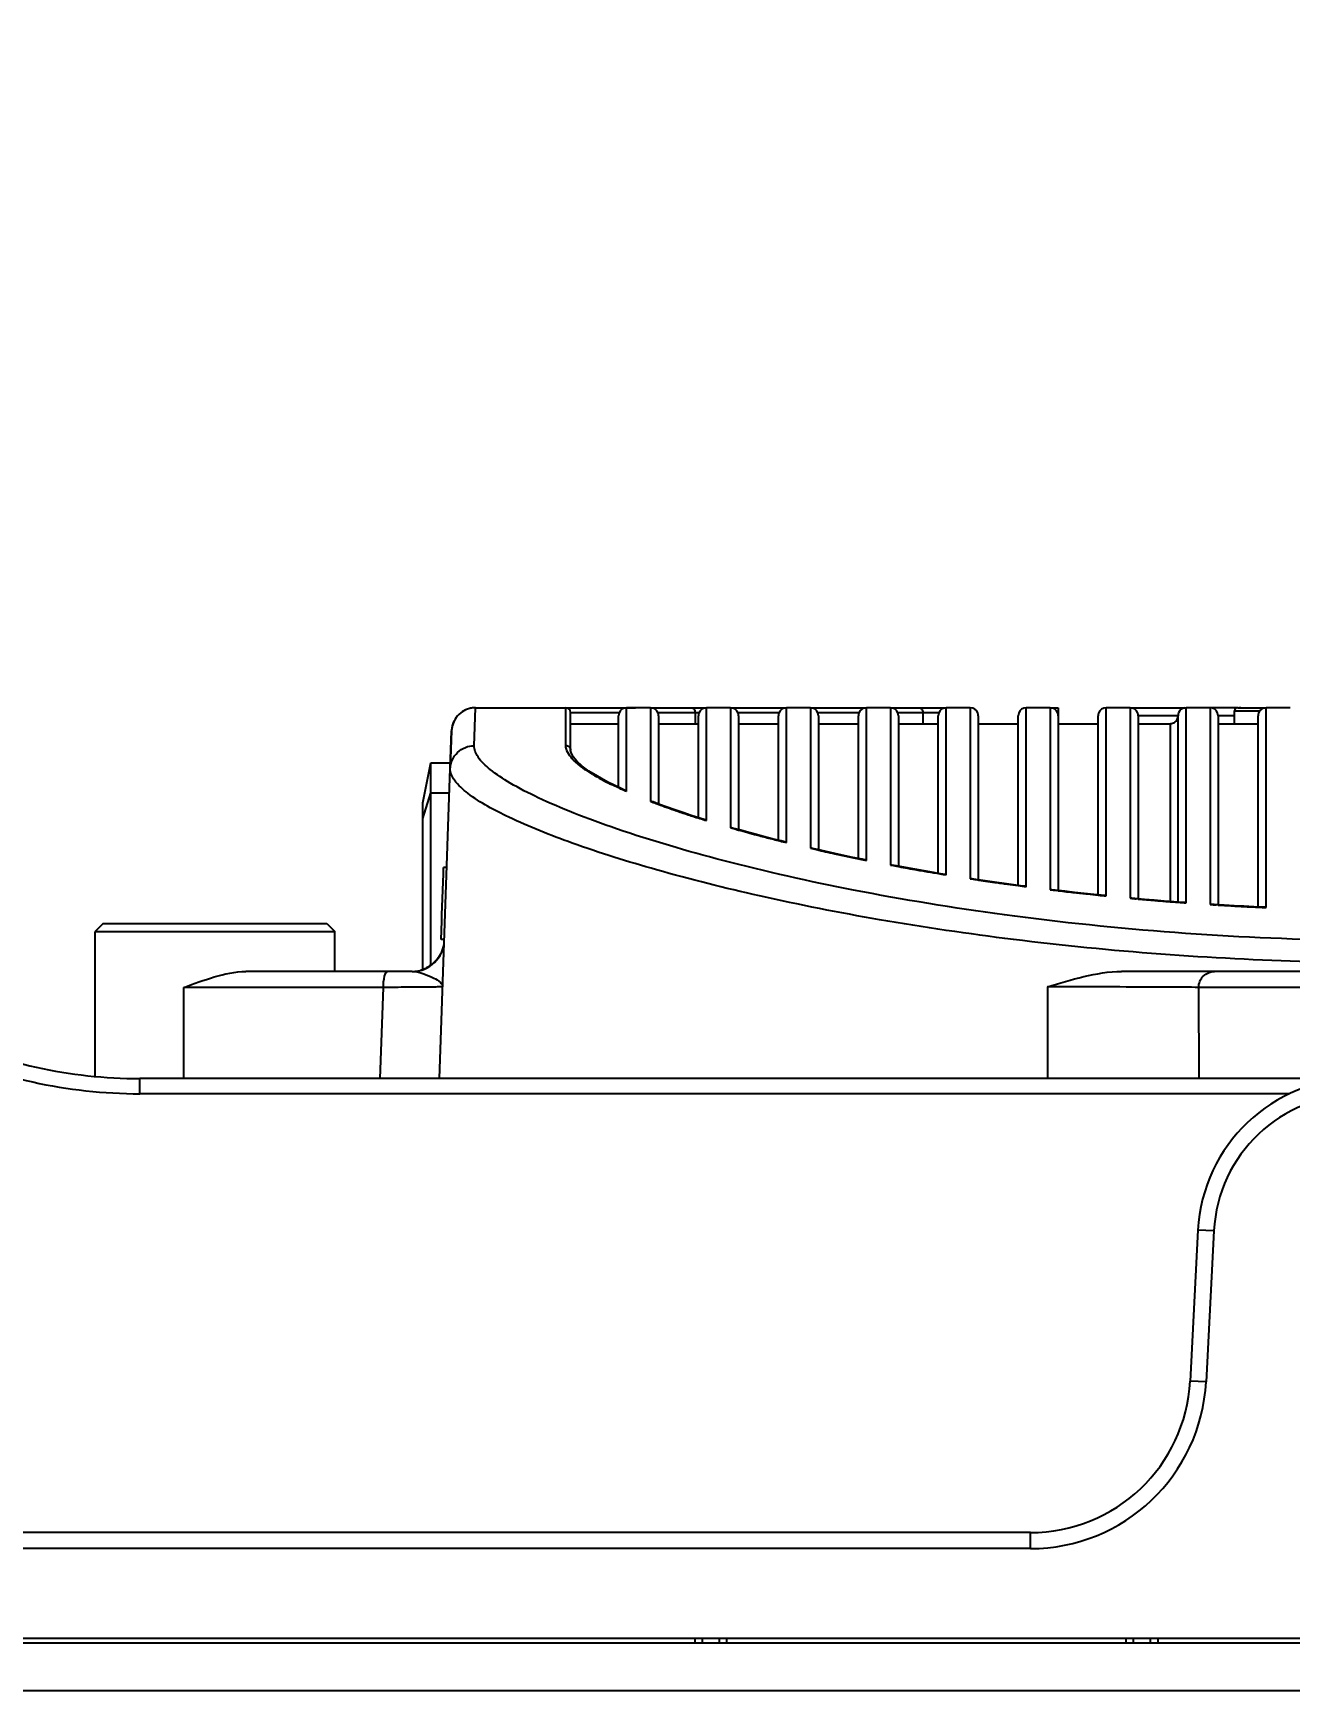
# Model space of a CAD drawing. Header units: millimetres. Extents: x -1070 to 42146, y 1440 to 12921.
# Drawn here: x 825.2 to 903.8, y 3962.4 to 4066.1 of the extents above; entities that cross this region are included whole.
import ezdxf

# ---------------------------------------------------------------- set-up
doc = ezdxf.new("R2010")
doc.units = ezdxf.units.MM
for name, color, linetype in [('DIM', 4, 'Continuous'), ('DW-PLUS-500X750实线CONTINUOUS', 7, 'Continuous'), ('EXT_COPY_GEOM_FEAT', 7, 'Continuous')]:
    doc.layers.add(name, color=color, linetype=linetype)
doc.styles.get("Standard").update_dxf_attribs({"font": 'arial.ttf'})
doc.dimstyles.new('ISO-200', dxfattribs={"dimtxt": 30, "dimasz": 25, "dimexe": 1.25, "dimexo": 5, "dimgap": 5, "dimtad": 1, "dimtoh": 1, "dimdec": 1, "dimdsep": 46, "dimtxsty": 'Standard', "dimcen": 2.5, "dimadec": 0, "dimazin": 0, "dimtfac": 1, "dimtdec": 1, "dimtmove": 0, "dimatfit": 3, "dimfxl": 1, "dimarcsym": 0})

# ---------------------------------------------------------------- blocks, each defined once
blk = doc.blocks.new('*D55')
at = {"layer": 'Defpoints', "color": 0, "transparency": 16777216}
for p in [(1055.52, 4083.8), (765.52, 3974.89), (1055.52, 3974.89)]:
    blk.add_point(p, dxfattribs=at)
at = {"layer": 'DIM', "color": 0, "lineweight": -2, "transparency": 16777216}
for p, q in [((765.52, 3979.89), (765.52, 4085.05)), ((1055.52, 3979.89), (1055.52, 4085.05)), ((790.52, 4083.8), (1030.52, 4083.8))]:
    blk.add_line(p, q, dxfattribs=at)
at = {"layer": 'DIM', "color": 0, "transparency": 16777216}
for points in [[(790.52, 4087.97), (790.52, 4079.64), (765.52, 4083.8)], [(1030.52, 4087.97), (1030.52, 4079.64), (1055.52, 4083.8)]]:
    blk.add_solid(points, dxfattribs=at)
at = {"layer": 'DIM', "color": 0, "lineweight": -3, "transparency": 16777216, "insert": (884.82, 4127.64), "char_height": 30, "attachment_point": 2}
blk.add_mtext('290 [11 3/8"]', dxfattribs=at)
blk = doc.blocks.new('*D56')
at = {"layer": 'Defpoints', "color": 0, "transparency": 16777216}
for p in [(1105.52, 4124.34), (715.52, 3975.69), (1105.52, 3975.69)]:
    blk.add_point(p, dxfattribs=at)
at = {"layer": 'DIM', "color": 0, "lineweight": -2, "transparency": 16777216}
for p, q in [((715.52, 3980.69), (715.52, 4125.59)), ((1105.52, 3980.69), (1105.52, 4125.59)), ((740.52, 4124.34), (1080.52, 4124.34))]:
    blk.add_line(p, q, dxfattribs=at)
at = {"layer": 'DIM', "color": 0, "transparency": 16777216}
for points in [[(740.52, 4128.51), (740.52, 4120.17), (715.52, 4124.34)], [(1080.52, 4128.51), (1080.52, 4120.17), (1105.52, 4124.34)]]:
    blk.add_solid(points, dxfattribs=at)
at = {"layer": 'DIM', "color": 0, "lineweight": -3, "transparency": 16777216, "insert": (884.82, 4168.18), "char_height": 30, "attachment_point": 2}
blk.add_mtext('390 [1\'-3 3/8"]', dxfattribs=at)

msp = doc.modelspace()

# ---------------------------------------------------------------- linework, layer by layer
at = {"color": 7, "linetype": 'Continuous', "lineweight": -3}
for p, q in [((861.772, 4023.89), (862.829, 4023.89)), ((880.57, 4023.89), (881.772, 4023.89)), ((881.772, 4023.89), (882.272, 4023.89)), ((888.772, 4023.89), (889.272, 4023.89)), ((889.272, 4023.89), (889.272, 4023.39)), ((893.772, 4023.89), (894.727, 4023.89)), ((894.76, 4023.39), (894.272, 4023.39)), ((894.727, 4023.89), (895.485, 4023.89)), ((895.288, 4023.39), (894.76, 4023.39)), ((895.854, 4023.39), (895.288, 4023.39)), ((895.485, 4023.89), (896.792, 4023.89)), ((896.151, 4023.39), (895.854, 4023.39)), ((896.772, 4023.39), (896.151, 4023.39)), ((896.772, 4023.334), (896.772, 4023.39)), ((896.772, 4022.568), (896.772, 4023.334)), ((896.792, 4023.89), (897.272, 4023.89)), ((898.772, 4023.89), (897.272, 4023.89)), ((897.272, 4023.833), (897.272, 4023.89)), ((897.272, 4022.123), (897.272, 4023.833)), ((899.272, 4023.89), (898.772, 4023.89)), ((899.826, 4023.89), (899.272, 4023.89)), ((899.657, 4023.39), (899.272, 4023.39)), ((900.055, 4023.39), (899.657, 4023.39)), ((900.395, 4023.89), (899.826, 4023.89)), ((900.3, 4023.39), (900.055, 4023.39)), ((896.772, 4021.644), (896.772, 4022.568)), ((896.772, 4013.269), (896.772, 4021.644)), ((897.272, 4012.668), (897.272, 4022.123)), ((849.522, 4017.94), (850.022, 4020.44)), ((850.022, 4020.44), (851.257, 4020.44)), ((850.022, 4018.557), (850.022, 4020.44)), ((849.522, 4016.962), (850.022, 4018.557)), ((850.022, 4018.557), (851.191, 4018.557)), ((850.022, 4010.259), (850.022, 4018.557)), ((849.522, 4016.962), (849.522, 4017.94)), ((849.522, 4015.19), (849.522, 4016.962)), ((849.522, 4007.815), (849.522, 4015.19)), ((850.724, 4010.922), (850.814, 4013.507)), ((850.814, 4013.507), (850.828, 4013.89)), ((851.028, 4013.89), (850.828, 4013.89)), ((896.772, 4012.285), (896.772, 4013.269)), ((894.271, 4011.922), (894.157, 4011.932)), ((896.772, 4011.728), (896.772, 4012.285)), ((897.272, 4011.698), (897.272, 4012.668)), ((850.711, 4010.539), (850.724, 4010.922)), ((897.272, 4011.679), (897.272, 4011.698)), ((850.022, 4010.068), (850.022, 4010.259)), ((850.022, 4009.972), (850.022, 4010.068)), ((850.022, 4009.685), (850.022, 4009.972)), ((850.671, 4009.39), (850.711, 4010.539)), ((850.022, 4009.493), (850.022, 4009.685)), ((850.022, 4009.397), (850.022, 4009.493)), ((850.022, 4007.852), (850.022, 4009.397)), ((850.871, 4009.39), (850.671, 4009.39)), ((850.781, 4008.838), (850.738, 4008.714)), ((849.522, 4007.449), (849.522, 4007.815)), ((849.991, 4007.755), (850.022, 4007.852)), ((850.022, 4007.852), (850.115, 4007.852)), ((850.022, 4007.777), (850.022, 4007.852))]:
    msp.add_line(p, q, dxfattribs=at)
for points in [[(850.424, 4008.167), (850.346, 4008.075), (850.265, 4007.988), (850.181, 4007.909), (850.096, 4007.835), (850.01, 4007.769), (849.925, 4007.709), (849.842, 4007.655), (849.762, 4007.609), (849.684, 4007.57), (849.61, 4007.536), (849.573, 4007.521)], [(850.738, 4008.714), (850.687, 4008.595), (850.63, 4008.48), (850.567, 4008.37), (850.498, 4008.266), (850.424, 4008.167)], [(849.478, 4007.486), (849.477, 4007.485), (849.417, 4007.467)], [(849.574, 4007.521), (849.507, 4007.495), (849.429, 4007.47), (849.423, 4007.469)], [(849.573, 4007.521), (849.541, 4007.508), (849.478, 4007.486)]]:
    msp.add_lwpolyline(points, dxfattribs=at)
at = {"color": 1, "lineweight": -3}
msp.add_lwpolyline([(660.622, 3965.39), (1160.622, 3965.39), (1160.622, 3962.39), (660.622, 3962.39)], close=True, dxfattribs=at)
at = {"color": 7, "linetype": 'Continuous', "lineweight": -3}
for centre, radius, start, end in [((852.826, 4022.39), 1.5, 139.06713, 158.66219), ((852.826, 4022.39), 1.5, 139.06713, 158.66219), ((852.826, 4022.39), 1.5, 129.32886, 139.06713), ((852.826, 4022.39), 1.5, 129.32886, 139.06713), ((852.826, 4022.39), 1.5, 109.7338, 129.32886), ((852.826, 4022.39), 1.5, 109.7338, 129.32886), ((852.826, 4022.39), 1.5, 99.99553, 109.7338), ((852.826, 4022.39), 1.5, 99.99553, 109.7338), ((852.826, 4022.39), 1.5, 90, 99.99553), ((852.826, 4022.39), 1.5, 90, 99.99553), ((897.272, 4023.39), 0.5, 160, 180), ((897.272, 4023.39), 0.5, 100, 160), ((852.826, 4022.39), 1.5, 168.40047, 178), ((852.826, 4022.39), 1.5, 168.40047, 178), ((852.826, 4022.39), 1.5, 158.66219, 168.40047), ((852.826, 4022.39), 1.5, 158.66219, 168.40047), ((909.932, 4186.826), 175.604, 264.71961, 264.84601), ((910.02, 4187.803), 176.584, 264.88347, 265.22479), ((910.088, 4188.622), 177.406, 265.22462, 265.35066), ((910.122, 4189.034), 177.82, 265.35065, 265.47662), ((910.169, 4189.635), 178.423, 265.47667, 265.69357), ((910.217, 4190.266), 179.056, 265.69353, 265.85399), ((848.87, 4009.39), 2, 270, 277.50253), ((848.87, 4009.39), 2, 270.00093, 277.1117), ((848.87, 4009.39), 2, 277.50253, 283.89096), ((848.87, 4009.39), 2, 283.89171, 290.63126), ((848.87, 4009.39), 2, 283.89096, 290.63062)]:
    msp.add_arc(centre, radius, start, end, dxfattribs=at)
msp.add_open_spline([(897.272, 4011.679), (897.237, 4011.689), (897.201, 4011.696), (897.165, 4011.698)], degree=3, dxfattribs=at)
at = {"layer": 'DW-PLUS-500X750实线CONTINUOUS', "color": 7, "lineweight": -3}
for p, q in [((831.834, 3999.743), (831.834, 4000.69)), ((989.209, 4000.69), (831.834, 4000.69)), ((903.75, 3999.743), (831.834, 3999.743)), ((898.013, 3991.214), (897.518, 3981.767)), ((899.012, 3991.161), (898.013, 3991.214)), ((899.012, 3991.161), (898.517, 3981.715)), ((898.517, 3981.715), (897.518, 3981.767)), ((887.532, 3972.29), (776.522, 3972.29)), ((887.532, 3971.29), (887.532, 3972.29)), ((887.532, 3971.29), (775.573, 3971.29)), ((786.022, 3965.69), (909.022, 3965.69)), ((866.553, 3965.39), (866.553, 3965.69)), ((866.553, 3965.39), (868.553, 3965.39)), ((867.022, 3965.39), (867.022, 3965.69)), ((868.084, 3965.39), (868.084, 3965.69)), ((868.553, 3965.39), (868.553, 3965.69)), ((893.522, 3965.39), (893.522, 3965.69)), ((893.522, 3965.39), (895.522, 3965.39)), ((893.99, 3965.39), (893.99, 3965.69)), ((895.053, 3965.39), (895.053, 3965.69)), ((895.522, 3965.39), (895.522, 3965.69)), ((895.522, 3965.39), (895.522, 3965.69))]:
    msp.add_line(p, q, dxfattribs=at)
for centre, radius, start, end in [((831.829, 4030.719), 30.977, 244.99042, 270.00958), ((831.834, 4030.69), 30, 245, 270), ((908, 3990.69), 10, 90, 177), ((908, 3990.69), 9, 90, 177), ((887.532, 3982.29), 10, 270, 357), ((887.532, 3982.29), 11, 270, 357)]:
    msp.add_arc(centre, radius, start, end, dxfattribs=at)
at = {"layer": 'EXT_COPY_GEOM_FEAT', "color": 7, "linetype": 'Continuous', "lineweight": -3}
for p, q in [((852.743, 4021.514), (852.826, 4023.89)), ((852.826, 4023.89), (858.472, 4023.89)), ((858.472, 4023.89), (859.347, 4023.89)), ((858.472, 4023.48), (858.472, 4023.89)), ((858.472, 4022.562), (858.472, 4023.48)), ((858.772, 4023.525), (858.772, 4023.59)), ((858.772, 4023.59), (859.115, 4023.59)), ((858.772, 4023), (858.772, 4023.525)), ((859.115, 4023.59), (859.339, 4023.59)), ((859.234, 4023.89), (859.702, 4023.89)), ((859.339, 4023.59), (859.949, 4023.59)), ((859.347, 4023.89), (860.18, 4023.89)), ((859.949, 4023.59), (860.778, 4023.59)), ((860.18, 4023.89), (860.43, 4023.89)), ((860.43, 4023.89), (861.925, 4023.89)), ((860.778, 4023.59), (861.772, 4023.59)), ((861.772, 4023.89), (862.264, 4023.89)), ((861.772, 4023.59), (861.813, 4023.59)), ((861.772, 4023.356), (861.772, 4023.39)), ((861.772, 4022.516), (861.772, 4023.356)), ((861.925, 4023.89), (862.272, 4023.89)), ((863.772, 4023.89), (862.272, 4023.89)), ((862.272, 4023.451), (862.272, 4023.89)), ((862.272, 4021.906), (862.272, 4023.451)), ((863.772, 4023.89), (864.854, 4023.89)), ((863.772, 4023.89), (863.772, 4022.21)), ((864.23, 4023.59), (864.715, 4023.59)), ((864.272, 4023.39), (864.272, 4023.278)), ((864.715, 4023.59), (864.965, 4023.59)), ((864.854, 4023.89), (865.138, 4023.89)), ((864.965, 4023.59), (865.219, 4023.59)), ((865.138, 4023.89), (865.723, 4023.89)), ((865.219, 4023.59), (866.327, 4023.59)), ((865.723, 4023.89), (866.327, 4023.89)), ((866.327, 4023.89), (866.554, 4023.89)), ((866.327, 4023.59), (866.554, 4023.59)), ((866.554, 4023.89), (866.772, 4023.89)), ((866.554, 4023.59), (866.554, 4023.39)), ((866.554, 4023.59), (866.813, 4023.59)), ((866.554, 4023.39), (866.554, 4022.89)), ((866.772, 4023.89), (867.272, 4023.89)), ((866.772, 4023.355), (866.772, 4023.39)), ((866.772, 4022.528), (866.772, 4023.355)), ((868.772, 4023.89), (867.272, 4023.89)), ((867.272, 4023.469), (867.272, 4023.89)), ((867.272, 4022.005), (867.272, 4023.469)), ((868.772, 4023.89), (869.272, 4023.89)), ((868.772, 4023.89), (868.772, 4022.392)), ((869.23, 4023.59), (871.813, 4023.59)), ((869.272, 4023.89), (871.772, 4023.89)), ((869.272, 4023.39), (869.272, 4023.284)), ((871.772, 4023.89), (872.272, 4023.89)), ((871.772, 4023.357), (871.772, 4023.39)), ((871.772, 4022.406), (871.772, 4023.357)), ((873.772, 4023.89), (872.272, 4023.89)), ((872.272, 4023.429), (872.272, 4023.89)), ((872.272, 4022.141), (872.272, 4023.429)), ((873.772, 4023.89), (874.022, 4023.89)), ((873.772, 4023.89), (873.772, 4022.543)), ((874.022, 4023.89), (874.272, 4023.89)), ((874.23, 4023.59), (876.813, 4023.59)), ((874.272, 4023.89), (876.772, 4023.89)), ((874.272, 4023.39), (874.272, 4023.275)), ((876.772, 4023.89), (877.272, 4023.89)), ((876.772, 4023.36), (876.772, 4023.39)), ((876.772, 4022.335), (876.772, 4023.36)), ((878.772, 4023.89), (877.272, 4023.89)), ((877.272, 4023.536), (877.272, 4023.89)), ((877.272, 4022.116), (877.272, 4023.536)), ((878.772, 4023.89), (879.272, 4023.89)), ((878.772, 4023.89), (878.772, 4022.431)), ((879.23, 4023.59), (880.57, 4023.59)), ((879.272, 4023.89), (880.57, 4023.89)), ((879.272, 4023.39), (879.272, 4023.286)), ((880.57, 4023.89), (881.371, 4023.89)), ((880.57, 4023.59), (880.797, 4023.59)), ((880.797, 4023.59), (880.797, 4022.89)), ((880.797, 4023.59), (881.148, 4023.59)), ((881.148, 4023.59), (881.706, 4023.59)), ((881.371, 4023.89), (882.101, 4023.89)), ((881.706, 4023.59), (881.813, 4023.59)), ((881.772, 4023.355), (881.772, 4023.39)), ((881.772, 4022.441), (881.772, 4023.355)), ((882.101, 4023.89), (882.272, 4023.89)), ((883.772, 4023.89), (882.272, 4023.89)), ((882.272, 4023.443), (882.272, 4023.89)), ((882.272, 4021.838), (882.272, 4023.443)), ((883.772, 4023.89), (883.772, 4022.317)), ((884.272, 4023.39), (884.272, 4023.281)), ((886.772, 4023.357), (886.772, 4023.39)), ((886.772, 4022.404), (886.772, 4023.357)), ((888.772, 4023.89), (887.272, 4023.89)), ((887.272, 4023.432), (887.272, 4023.89)), ((887.272, 4022.164), (887.272, 4023.432)), ((888.772, 4023.89), (888.772, 4022.216)), ((889.272, 4023.39), (889.272, 4023.278)), ((891.772, 4023.358), (891.772, 4023.39)), ((891.772, 4022.377), (891.772, 4023.358)), ((893.772, 4023.89), (892.272, 4023.89)), ((892.272, 4023.425), (892.272, 4023.89)), ((892.272, 4022.105), (892.272, 4023.425)), ((893.772, 4023.89), (893.772, 4022.545)), ((894.272, 4023.39), (894.272, 4023.275)), ((898.772, 4023.89), (898.772, 4022.501)), ((899.272, 4023.39), (899.272, 4023.274)), ((900.3, 4022.89), (900.3, 4023.69)), ((900.3, 4023.69), (900.701, 4023.69)), ((900.5, 4023.89), (900.931, 4023.89)), ((900.573, 4023.89), (900.953, 4023.89)), ((900.703, 4023.89), (900.573, 4023.89)), ((900.701, 4023.69), (901.13, 4023.69)), ((900.931, 4023.89), (901.78, 4023.89)), ((900.953, 4023.89), (901.742, 4023.89)), ((901.13, 4023.69), (901.706, 4023.69)), ((901.706, 4023.69), (901.772, 4023.69)), ((901.742, 4023.89), (901.872, 4023.89)), ((901.772, 4023.69), (901.872, 4023.69)), ((901.772, 4023.359), (901.772, 4023.39)), ((901.772, 4022.345), (901.772, 4023.359)), ((901.78, 4023.89), (902.1, 4023.89)), ((901.872, 4023.89), (902.272, 4023.89)), ((902.1, 4023.89), (902.272, 4023.89)), ((903.772, 4023.89), (902.272, 4023.89)), ((902.272, 4023.417), (902.272, 4023.89)), ((902.272, 4022.033), (902.272, 4023.417)), ((851.244, 4020.077), (851.327, 4022.443)), ((851.327, 4022.443), (851.246, 4020.125)), ((858.472, 4022.251), (858.472, 4022.562)), ((858.772, 4022.542), (858.772, 4023)), ((858.772, 4022.89), (861.772, 4022.89)), ((858.772, 4021.953), (858.772, 4022.542)), ((861.772, 4020.211), (861.772, 4022.516)), ((864.272, 4023.278), (864.272, 4022.43)), ((864.272, 4022.89), (866.772, 4022.89)), ((864.272, 4022.43), (864.272, 4019.601)), ((866.772, 4017.977), (866.772, 4022.528)), ((868.772, 4022.392), (868.772, 4022.003)), ((869.272, 4023.284), (869.272, 4022.533)), ((869.272, 4022.89), (871.772, 4022.89)), ((869.272, 4022.533), (869.272, 4022.232)), ((871.772, 4016.869), (871.772, 4022.406)), ((873.772, 4022.543), (873.772, 4022.135)), ((874.272, 4023.275), (874.272, 4022.396)), ((874.272, 4022.89), (876.772, 4022.89)), ((874.272, 4022.396), (874.272, 4016.423)), ((876.772, 4015.043), (876.772, 4022.335)), ((878.772, 4022.431), (878.772, 4022.052)), ((879.272, 4023.286), (879.272, 4022.557)), ((879.272, 4022.89), (881.772, 4022.89)), ((879.272, 4022.557), (879.272, 4022.266)), ((881.772, 4014.922), (881.772, 4022.441)), ((883.772, 4022.317), (883.772, 4021.907)), ((884.272, 4023.281), (884.272, 4022.496)), ((884.272, 4022.89), (886.772, 4022.89)), ((884.272, 4022.496), (884.272, 4014.71)), ((886.772, 4013.355), (886.772, 4022.404)), ((889.272, 4023.278), (889.272, 4022.443)), ((889.272, 4022.89), (891.772, 4022.89)), ((889.272, 4022.443), (889.272, 4013.107)), ((891.772, 4012.817), (891.772, 4022.377)), ((893.772, 4022.545), (893.772, 4022.137)), ((894.272, 4023.275), (894.272, 4022.402)), ((894.272, 4022.89), (896.272, 4022.89)), ((894.272, 4022.402), (894.272, 4012.616)), ((896.272, 4022.89), (896.272, 4022.776)), ((896.272, 4022.776), (896.272, 4022.439)), ((896.272, 4022.439), (896.272, 4021.887)), ((898.772, 4022.501), (898.772, 4022.079)), ((899.272, 4023.274), (899.272, 4022.372)), ((899.272, 4022.89), (901.772, 4022.89)), ((899.272, 4022.372), (899.272, 4012.26)), ((901.772, 4012.137), (901.772, 4022.345)), ((858.472, 4021.907), (858.472, 4022.251)), ((858.472, 4021.531), (858.472, 4021.907)), ((858.48, 4021.417), (858.472, 4021.531)), ((858.772, 4021.233), (858.772, 4021.953)), ((862.272, 4019.906), (862.272, 4021.906)), ((863.772, 4022.21), (863.772, 4018.787)), ((867.272, 4018.263), (867.272, 4022.005)), ((868.772, 4022.003), (868.772, 4017.231)), ((869.272, 4022.232), (869.272, 4017.488)), ((872.272, 4016.346), (872.272, 4022.141)), ((873.772, 4022.135), (873.772, 4016.042)), ((877.272, 4015.222), (877.272, 4022.116)), ((878.772, 4022.052), (878.772, 4014.991)), ((879.272, 4022.266), (879.272, 4015.376)), ((882.272, 4014.376), (882.272, 4021.838)), ((883.772, 4021.907), (883.772, 4014.229)), ((887.272, 4013.712), (887.272, 4022.164)), ((888.772, 4022.216), (888.772, 4013.582)), ((892.272, 4013.189), (892.272, 4022.105)), ((893.772, 4022.137), (893.772, 4013.077)), ((896.272, 4021.887), (896.272, 4011.938)), ((898.772, 4022.079), (898.772, 4012.708)), ((902.272, 4012.536), (902.272, 4022.033)), ((858.772, 4021.215), (858.772, 4021.233)), ((858.796, 4021.08), (858.772, 4021.215)), ((861.772, 4018.907), (861.772, 4020.211)), ((850.567, 4000.69), (851.244, 4020.077)), ((861.891, 4018.849), (861.106, 4019.233)), ((862.272, 4018.643), (862.272, 4019.906)), ((864.272, 4019.601), (864.272, 4018.029)), ((862.101, 4018.752), (861.891, 4018.849)), ((863.772, 4018.787), (863.772, 4018.029)), ((867.272, 4017.567), (867.272, 4018.263)), ((864.333, 4017.843), (863.927, 4017.996)), ((864.272, 4018.029), (864.272, 4017.996)), ((864.272, 4017.996), (864.272, 4017.866)), ((865.789, 4017.328), (865.286, 4017.501)), ((866.309, 4017.156), (865.789, 4017.328)), ((866.847, 4016.982), (866.309, 4017.156)), ((866.772, 4017.308), (866.772, 4017.977)), ((866.772, 4017.007), (866.772, 4017.308)), ((867.272, 4016.829), (867.272, 4017.567)), ((868.772, 4017.231), (868.772, 4016.382)), ((869.272, 4017.488), (869.272, 4016.382)), ((867.133, 4016.892), (866.847, 4016.982)), ((869.265, 4016.26), (868.904, 4016.363)), ((869.272, 4016.382), (869.272, 4016.363)), ((869.272, 4016.363), (869.272, 4016.259)), ((871.772, 4016.049), (871.772, 4016.869)), ((872.272, 4015.453), (872.272, 4016.346)), ((874.272, 4016.423), (874.272, 4015.083)), ((870.842, 4015.833), (870.306, 4015.975)), ((871.388, 4015.691), (870.842, 4015.833)), ((871.945, 4015.551), (871.388, 4015.691)), ((871.772, 4015.594), (871.772, 4016.049)), ((872.146, 4015.5), (871.945, 4015.551)), ((873.772, 4016.042), (873.772, 4015.095)), ((874.208, 4015.011), (873.894, 4015.083)), ((874.272, 4015.083), (874.272, 4014.997)), ((876.772, 4014.457), (876.772, 4015.043)), ((877.272, 4014.341), (877.272, 4015.222)), ((879.272, 4015.376), (879.272, 4014.04)), ((875.866, 4014.646), (875.306, 4014.766)), ((876.433, 4014.527), (875.866, 4014.646)), ((877.007, 4014.408), (876.433, 4014.527)), ((877.153, 4014.379), (877.007, 4014.408)), ((878.772, 4014.991), (878.772, 4014.048)), ((879.16, 4013.989), (878.888, 4014.04)), ((879.272, 4014.04), (879.272, 4013.968)), ((881.772, 4014.036), (881.772, 4014.922)), ((881.772, 4013.527), (881.772, 4014.036)), ((882.272, 4013.43), (882.272, 4014.376)), ((883.772, 4014.229), (883.772, 4013.192)), ((884.272, 4014.71), (884.272, 4013.188)), ((880.88, 4013.679), (880.301, 4013.781)), ((881.463, 4013.579), (880.88, 4013.679)), ((881.772, 4013.527), (881.463, 4013.579)), ((882.052, 4013.48), (881.772, 4013.527)), ((882.158, 4013.462), (882.052, 4013.48)), ((884.12, 4013.152), (883.884, 4013.188)), ((884.272, 4013.129), (884.12, 4013.152)), ((884.272, 4013.188), (884.272, 4013.129)), ((885.888, 4012.894), (885.295, 4012.978)), ((886.772, 4012.772), (886.772, 4013.355)), ((887.272, 4012.693), (887.272, 4013.712)), ((888.772, 4013.582), (888.772, 4012.503)), ((889.272, 4013.107), (889.272, 4012.455)), ((892.272, 4012.136), (892.272, 4013.189)), ((893.772, 4013.077), (893.772, 4011.968)), ((886.484, 4012.811), (885.888, 4012.894)), ((886.772, 4012.772), (886.484, 4012.811)), ((887.085, 4012.73), (886.772, 4012.772)), ((887.161, 4012.72), (887.085, 4012.73)), ((889.087, 4012.477), (888.881, 4012.502)), ((889.272, 4012.455), (889.087, 4012.477)), ((889.271, 4012.443), (889.156, 4012.457)), ((890.891, 4012.27), (890.287, 4012.337)), ((891.498, 4012.205), (890.891, 4012.27)), ((891.772, 4012.176), (891.498, 4012.205)), ((891.772, 4012.176), (891.772, 4012.817)), ((892.163, 4012.136), (891.772, 4012.176)), ((892.272, 4012.113), (892.272, 4012.136)), ((894.059, 4011.953), (893.879, 4011.969)), ((894.272, 4011.934), (894.059, 4011.953)), ((894.272, 4012.616), (894.272, 4011.934)), ((896.272, 4011.938), (896.272, 4011.766)), ((898.772, 4012.708), (898.772, 4011.577)), ((899.272, 4012.26), (899.272, 4011.557)), ((901.772, 4011.421), (901.772, 4012.137)), ((902.272, 4011.386), (902.272, 4012.536)), ((895.892, 4011.796), (895.279, 4011.846)), ((896.506, 4011.748), (895.892, 4011.796)), ((896.772, 4011.728), (896.506, 4011.748)), ((897.165, 4011.698), (896.772, 4011.728)), ((899.037, 4011.571), (898.878, 4011.581)), ((899.272, 4011.557), (899.037, 4011.571)), ((899.271, 4011.545), (899.159, 4011.552)), ((900.89, 4011.465), (900.271, 4011.498)), ((901.509, 4011.433), (900.89, 4011.465)), ((901.772, 4011.421), (901.509, 4011.433)), ((902.166, 4011.402), (901.772, 4011.421)), ((829.522, 4010.39), (829.022, 4009.89)), ((829.022, 4000.825), (829.022, 4009.89)), ((829.022, 4009.89), (830.999, 4009.89)), ((829.522, 4010.39), (829.675, 4010.39)), ((829.675, 4010.39), (830.585, 4010.39)), ((830.585, 4010.39), (835.306, 4010.39)), ((830.999, 4009.89), (835.136, 4009.89)), ((835.136, 4009.89), (837.907, 4009.89)), ((835.306, 4010.39), (835.79, 4010.39)), ((835.79, 4010.39), (837.253, 4010.39)), ((837.253, 4010.39), (837.737, 4010.39)), ((837.737, 4010.39), (842.458, 4010.39)), ((837.907, 4009.89), (842.044, 4009.89)), ((842.044, 4009.89), (844.022, 4009.89)), ((842.458, 4010.39), (843.522, 4010.39)), ((843.522, 4010.39), (844.022, 4009.89)), ((844.022, 4007.39), (844.022, 4009.89)), ((847.316, 4007.39), (838.453, 4007.39)), ((848.87, 4007.39), (847.316, 4007.39)), ((899.054, 4007.39), (893.231, 4007.39)), ((906.933, 4007.39), (899.054, 4007.39)), ((834.58, 4000.69), (834.58, 4006.39)), ((847.057, 4006.39), (834.58, 4006.39)), ((846.858, 4000.69), (847.057, 4006.39)), ((888.597, 4006.425), (888.596, 4000.69)), ((922.987, 4006.39), (898.056, 4006.39)), ((898.056, 4006.39), (898.064, 4000.69)), ((908, 4000.69), (831.834, 4000.69)), ((831.834, 3999.743), (831.834, 4000.69)), ((903.75, 3999.743), (831.834, 3999.743))]:
    msp.add_line(p, q, dxfattribs=at)
for points in [[(859.493, 4020.24), (859.159, 4020.541), (858.922, 4020.826), (858.796, 4021.08)], [(861.106, 4019.233), (860.446, 4019.596), (859.916, 4019.929), (859.493, 4020.24)], [(865.286, 4017.501), (864.801, 4017.672), (864.333, 4017.843)], [(870.306, 4015.975), (869.78, 4016.117), (869.265, 4016.26)], [(875.306, 4014.766), (874.753, 4014.888), (874.208, 4015.011)], [(880.301, 4013.781), (879.728, 4013.884), (879.16, 4013.989)], [(885.295, 4012.978), (884.705, 4013.064), (884.272, 4013.129)], [(890.287, 4012.337), (889.685, 4012.406), (889.272, 4012.455)], [(895.279, 4011.846), (894.668, 4011.899), (894.272, 4011.934)], [(900.271, 4011.498), (899.653, 4011.534), (899.272, 4011.557)]]:
    msp.add_lwpolyline(points, dxfattribs=at)
for centre, radius, start, end in [((852.826, 4022.39), 1.5, 90.00001, 178), ((852.826, 4022.39), 1.5, 90, 178), ((858.472, 4023.59), 0.3, 0, 90), ((862.272, 4023.39), 0.5, 161.25, 180), ((862.272, 4023.39), 0.5, 90, 161.25), ((863.772, 4023.39), 0.5, 18.75, 90), ((863.772, 4023.39), 0.5, 0, 18.75), ((867.272, 4023.39), 0.5, 161.25, 180), ((867.272, 4023.39), 0.5, 90, 161.25), ((868.772, 4023.39), 0.5, 18.75, 90), ((868.772, 4023.39), 0.5, 0, 18.75), ((872.272, 4023.39), 0.5, 161.25, 180), ((872.272, 4023.39), 0.5, 90, 161.25), ((873.772, 4023.39), 0.5, 18.75, 90), ((873.772, 4023.39), 0.5, 0, 18.75), ((877.272, 4023.39), 0.5, 161.25, 180), ((877.272, 4023.39), 0.5, 90, 161.25), ((878.772, 4023.39), 0.5, 18.75, 90), ((878.772, 4023.39), 0.5, 0, 18.75), ((882.272, 4023.39), 0.5, 161.25, 180), ((882.272, 4023.39), 0.5, 90, 161.25), ((883.772, 4023.39), 0.5, 18.75, 90), ((883.772, 4023.39), 0.5, 0, 18.75), ((887.272, 4023.39), 0.5, 161.25, 180), ((887.272, 4023.39), 0.5, 90, 161.25), ((888.772, 4023.39), 0.5, 18.75, 90), ((888.772, 4023.39), 0.5, 0, 18.75), ((892.272, 4023.39), 0.5, 161.25, 180), ((892.272, 4023.39), 0.5, 90, 161.25), ((893.772, 4023.39), 0.5, 18.75, 90), ((893.772, 4023.39), 0.5, 0, 18.75), ((896.272, 4023.39), 0.5, 340, 0), ((898.772, 4023.39), 0.5, 18.75, 90), ((898.772, 4023.39), 0.5, 0, 18.75), ((900.5, 4023.69), 0.2, 90, 180), ((902.272, 4023.39), 0.5, 161.25, 180), ((902.272, 4023.39), 0.5, 90, 161.25), ((896.272, 4023.39), 0.5, 270, 280), ((896.272, 4023.39), 0.5, 280, 310), ((896.272, 4023.39), 0.5, 310, 340), ((866.891, 4030.857), 13.019, 238.89847, 241.52186), ((868.967, 4034.673), 17.363, 241.50513, 243.68009), ((879.208, 4058.213), 43.048, 248.98621, 249.4816), ((863.743, 4017.515), 0.514, 69.12588, 86.85954), ((881.656, 4064.83), 50.102, 249.51248, 250.8568), ((883.544, 4070.244), 55.836, 250.84832, 251.27067), ((885.15, 4075), 60.856, 251.27605, 252.07787), ((887.259, 4081.518), 67.706, 252.0768, 252.82971), ((891.975, 4097.249), 84.13, 253.99017, 254.25007), ((868.765, 4015.875), 0.507, 74.1087, 89.31349), ((893.419, 4102.397), 89.476, 254.255, 255.0083), ((894.813, 4107.572), 94.836, 255.00325, 255.24651), ((895.814, 4111.383), 98.776, 255.24804, 255.72389), ((897.082, 4116.365), 103.918, 255.72367, 256.18704), ((899.949, 4128.324), 116.215, 256.98243, 257.17213), ((900.849, 4132.294), 120.285, 257.17417, 257.73352), ((901.689, 4136.14), 124.222, 257.73143, 257.91505), ((902.282, 4138.914), 127.059, 257.91571, 258.27895), ((903.035, 4142.544), 130.767, 258.27887, 258.63726), ((904.726, 4151.167), 139.554, 259.28166, 259.44019), ((905.265, 4154.071), 142.507, 259.44123, 259.91236), ((905.758, 4156.827), 145.307, 259.9113, 260.06709), ((906.101, 4158.79), 147.299, 260.06744, 260.37723), ((906.536, 4161.358), 149.904, 260.37719, 260.68476), ((907.508, 4167.442), 156.065, 261.25161, 261.39357), ((907.822, 4169.524), 158.172, 261.39417, 261.81782), ((908.107, 4171.491), 160.159, 261.81721, 261.95781), ((908.238, 4172.419), 161.096, 261.9578, 262.09809), ((908.408, 4173.648), 162.337, 262.09822, 262.34075), ((908.579, 4174.916), 163.616, 262.34065, 262.51735), ((909.086, 4178.908), 167.64, 263.03979, 263.17204), ((909.265, 4180.415), 169.158, 263.21203, 263.56803), ((909.41, 4181.694), 170.445, 263.56775, 263.69934), ((909.483, 4182.356), 171.111, 263.69934, 263.83075), ((909.577, 4183.222), 171.982, 263.83083, 264.05757), ((909.668, 4184.094), 172.859, 264.0575, 264.22415), ((910.332, 4191.941), 180.734, 266.33276, 266.45568), ((910.374, 4192.631), 181.426, 266.49161, 266.8241), ((910.402, 4193.14), 181.935, 266.82399, 266.94669), ((910.415, 4193.369), 182.164, 266.94669, 267.06935), ((910.431, 4193.69), 182.486, 267.06938, 267.28016), ((910.445, 4193.994), 182.791, 267.28013, 267.43704), ((848.87, 4009.39), 2, 270.00006, 358.00007), ((848.87, 4009.39), 2, 270.00005, 302.00004)]:
    msp.add_arc(centre, radius, start, end, dxfattribs=at)
for points, knots in [([(866.327, 4023.89), (866.388, 4023.89), (866.52, 4023.806), (866.554, 4023.665), (866.554, 4023.59)], [0, 0, 0, 0, 0.4486371, 1, 1, 1, 1]), ([(880.57, 4023.89), (880.631, 4023.89), (880.763, 4023.806), (880.797, 4023.665), (880.797, 4023.59)], [0, 0, 0, 0, 0.448637, 1, 1, 1, 1]), ([(851.244, 4020.077), (851.257, 4020.449), (851.592, 4021.214), (852.369, 4021.514), (852.743, 4021.514)], [0, 0, 0, 0, 0.4987839, 1, 1, 1, 1]), ([(907.262, 4009.334), (900.123, 4009.456), (889.79, 4010.211), (876.833, 4012.32), (868.735, 4014.133), (862.916, 4015.831), (859.089, 4017.226), (856.863, 4018.175), (855.104, 4019.071), (853.824, 4019.914), (853, 4020.67), (852.734, 4021.268), (852.743, 4021.514)], [0, 0, 0, 0, 0.3764562, 0.5446247, 0.6918685, 0.8137006, 0.8639287, 0.9065224, 0.9412217, 0.9679443, 0.9870154, 1, 1, 1, 1]), ([(858.472, 4021.531), (858.548, 4021.531), (858.707, 4021.468), (858.772, 4021.309), (858.772, 4021.233)], [0, 0, 0, 0, 0.4988733, 1, 1, 1, 1]), ([(860.166, 4019.71), (859.736, 4019.97), (859.067, 4020.414), (858.527, 4021.108), (858.48, 4021.417)], [0, 0, 0, 0, 0.6163043, 1, 1, 1, 1]), ([(852.343, 4018.535), (852.035, 4018.772), (851.54, 4019.188), (851.235, 4019.819), (851.244, 4020.077)], [0, 0, 0, 0, 0.6015853, 1, 1, 1, 1]), ([(904.946, 4008), (898.77, 4008.172), (889.779, 4008.836), (878.353, 4010.519), (870.902, 4011.985), (864.482, 4013.59), (859.23, 4015.226), (855.277, 4016.798), (853.125, 4017.936), (852.343, 4018.535)], [0, 0, 0, 0, 0.3427352, 0.4991666, 0.6405822, 0.7638162, 0.8661521, 0.9453624, 1, 1, 1, 1]), ([(862.272, 4018.643), (862.183, 4018.682), (861.846, 4018.832), (861.512, 4018.989), (861.268, 4019.11)], [0, 0, 0, 0, 0.2617685, 1, 1, 1, 1]), ([(834.58, 4006.39), (835.207, 4006.627), (836.46, 4007.082), (837.786, 4007.39), (838.453, 4007.39)], [0, 0, 0, 0, 0.5008361, 1, 1, 1, 1]), ([(847.057, 4006.39), (847.057, 4006.627), (847.088, 4006.951), (847.181, 4007.282), (847.274, 4007.39), (847.316, 4007.39)], [0, 0, 0, 0, 0.6655393, 0.8830953, 1, 1, 1, 1]), ([(848.87, 4007.39), (849.112, 4007.39), (849.574, 4007.262), (850.161, 4007.014), (850.592, 4006.779), (850.771, 4006.529), (850.767, 4006.425)], [0, 0, 0, 0, 0.3281938, 0.6333498, 0.8598122, 1, 1, 1, 1]), ([(888.597, 4006.425), (889.35, 4006.658), (890.861, 4007.115), (892.437, 4007.39), (893.231, 4007.39)], [0, 0, 0, 0, 0.4981859, 1, 1, 1, 1]), ([(898.056, 4006.39), (898.056, 4006.645), (898.269, 4007.176), (898.799, 4007.39), (899.054, 4007.39)], [0, 0, 0, 0, 0.5004944, 1, 1, 1, 1]), ([(850.767, 4006.425), (850.767, 4006.42), (850.732, 4006.431), (850.694, 4006.418), (850.604, 4006.424), (850.433, 4006.418), (850.135, 4006.417), (849.697, 4006.412), (849.152, 4006.407), (848.261, 4006.399), (847.552, 4006.394), (847.057, 4006.39)], [0, 0, 0, 0, 0.0045301, 0.0180591, 0.0404975, 0.0716934, 0.1594583, 0.2789933, 0.4270906, 0.5997869, 1, 1, 1, 1]), ([(898.056, 4006.39), (897.759, 4006.401), (896.798, 4006.4), (893.645, 4006.423), (890.789, 4006.423), (888.597, 4006.425)], [0, 0, 0, 0, 0.0943951, 0.3047054, 1, 1, 1, 1])]:
    msp.add_open_spline(points, degree=3, knots=knots, dxfattribs=at)
for points in [[(862.272, 4018.643), (862.219, 4018.686), (862.162, 4018.724), (862.101, 4018.752)], [(867.272, 4016.829), (867.228, 4016.855), (867.182, 4016.877), (867.133, 4016.892)], [(872.272, 4015.453), (872.232, 4015.473), (872.19, 4015.49), (872.146, 4015.5)], [(873.894, 4015.083), (873.854, 4015.092), (873.813, 4015.096), (873.772, 4015.095)], [(877.272, 4014.341), (877.234, 4014.357), (877.194, 4014.371), (877.153, 4014.379)], [(878.888, 4014.04), (878.85, 4014.047), (878.81, 4014.05), (878.772, 4014.048)], [(882.272, 4013.43), (882.235, 4013.445), (882.197, 4013.456), (882.158, 4013.462)], [(883.884, 4013.188), (883.847, 4013.193), (883.809, 4013.195), (883.772, 4013.192)], [(887.272, 4012.693), (887.236, 4012.706), (887.199, 4012.715), (887.161, 4012.72)], [(888.881, 4012.502), (888.845, 4012.506), (888.808, 4012.507), (888.772, 4012.503)], [(892.272, 4012.113), (892.236, 4012.124), (892.2, 4012.132), (892.163, 4012.136)], [(893.879, 4011.969), (893.843, 4011.973), (893.807, 4011.972), (893.772, 4011.968)], [(898.878, 4011.581), (898.842, 4011.584), (898.807, 4011.582), (898.772, 4011.577)], [(902.272, 4011.386), (902.237, 4011.395), (902.202, 4011.401), (902.166, 4011.402)]]:
    msp.add_open_spline(points, degree=3, dxfattribs=at)

# ---------------------------------------------------------------- dimensions: what is measured, and where the dimension line sits
at = {"layer": 'DIM', "color": 7, "lineweight": -3}
for base, p1, p2, picture, middle in [((1105.522, 4124.341), (715.522, 3975.69), (1105.522, 3975.69), '*D56', (884.818, 4124.341)), ((1055.522, 4083.803), (765.522, 3974.89), (1055.522, 3974.89), '*D55', (884.818, 4083.803))]:
    dim = msp.add_linear_dim(base=base, p1=p1, p2=p2, dimstyle='ISO-200', dxfattribs=at)
    dim.commit()
    dim.dimension.update_dxf_attribs({"geometry": picture, "text_midpoint": middle, "dimtype": 160})

doc.saveas('drawing.dxf')
